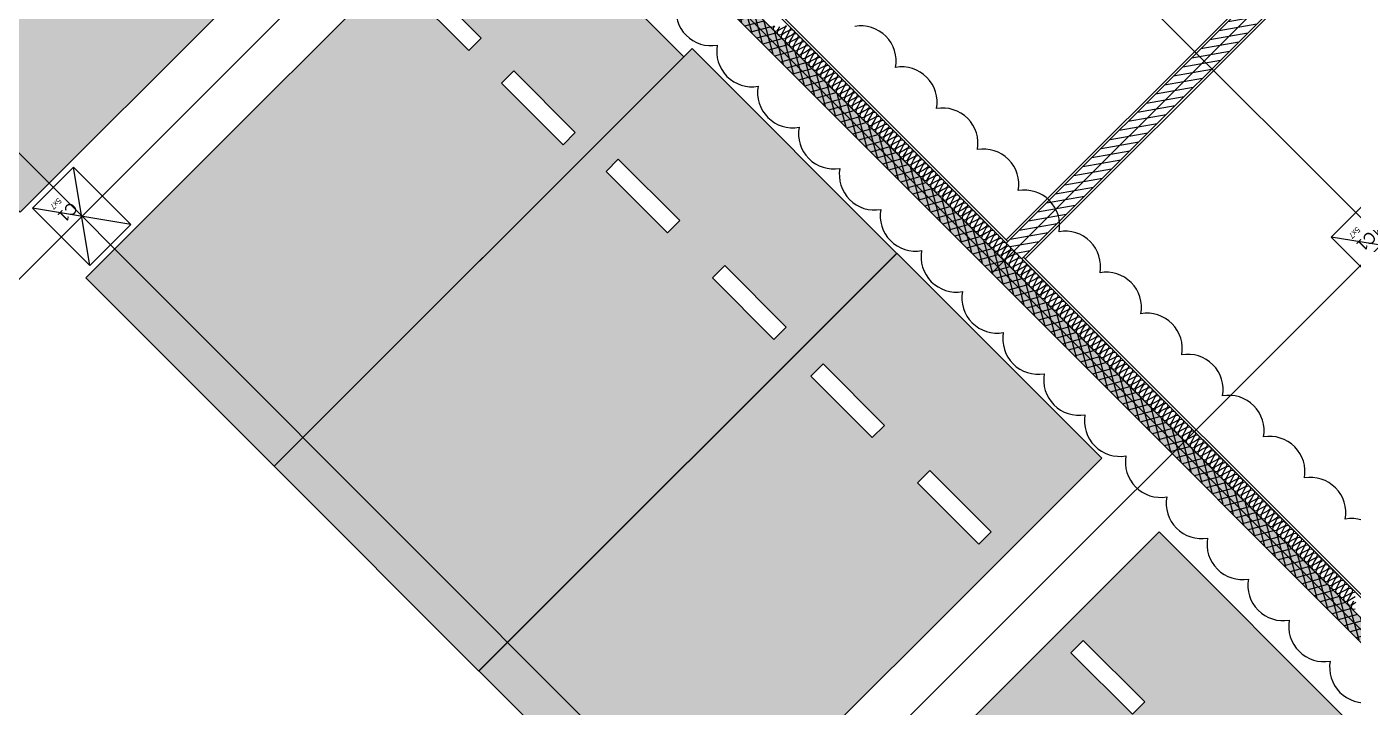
# Model space of a CAD drawing. Header units: millimetres. Extents: x -21000 to 567700, y 435000 to 850800.
# Drawn here: x 224094 to 235546, y 589429 to 595307 of the extents above; entities that cross this region are included whole.
import ezdxf
from ezdxf.xclip import XClip

# ---------------------------------------------------------------- set-up
doc = ezdxf.new("R2010")
doc.units = ezdxf.units.MM
doc.header["$LTSCALE"] = 700
doc.header["$XCLIPFRAME"] = 2
doc.linetypes.add('AB_Pbase$0$주차장기둥$0$CEN', pattern=[62, 60, -1, 0, -1])
doc.linetypes.add('HIDDEN', pattern=[9.525, 6.35, -3.175])
doc.layers.get('0').update_dxf_attribs({"color": 2})
doc.layers.get('Defpoints').update_dxf_attribs({"color": 171})
for name, color, linetype in [('AB_Pbase$0$AA-XXXX-CNTL', 1, 'Continuous'), ('AB_Pbase$0$ELE8', 8, 'Continuous'), ('AB_Pbase$0$FIN', 6, 'Continuous'), ('AB_Pbase$0$HAT-BR', 5, 'Continuous'), ('AB_Pbase$0$INS', 8, 'Continuous'), ('AB_Pbase$0$WAL', 3, 'Continuous'), ('AB_Pbase$0$경량벽체 세대창고 모듈', 4, 'HIDDEN'), ('AB_Pbase$0$주차-sol', 254, 'Continuous'), ('AB_Pbase$0$주차-일반', 9, 'Continuous'), ('AB_Pbase$0$주차-확장', 7, 'Continuous'), ('AB_Pbase$0$주차장기둥$0$CEN_P', 244, 'AB_Pbase$0$주차장기둥$0$CEN')]:
    doc.layers.add(name, color=color, linetype=linetype)
doc.layers.add('AB_Pbase$0$DEFPOINT', color=247, linetype='Continuous', plot=False)
doc.layers.add('AB_Pbase$0$주차장기둥$0$DEFPOINT', color=247, linetype='Continuous', plot=False)
doc.styles.add('AB_Pbase$0$주차장기둥$0$맑은 고딕', font='')
doc.styles.get('AB_Pbase$0$주차장기둥$0$맑은 고딕').set_extended_font_data('Dotum')

# ---------------------------------------------------------------- blocks, each defined once
blk = doc.blocks.new('AB_Pbase$0$주차장기둥$0$cen 2bl 지하')
at = {"layer": 'AB_Pbase$0$주차장기둥$0$CEN_P', "color": 54}
for p, q in [((-52438, 84705), (-73229, 12270)), ((-61204, 83524), (-81015, 14505)), ((-130483, 82129), (39239, 33413)), ((-132635, 74631), (37087, 25916))]:
    blk.add_line(p, q, dxfattribs=at)
blk = doc.blocks.new('AB_Pbase$0$주차장기둥$0$p기둥 5x7')
blk.add_lwpolyline([(-250, 350), (250, 350), (250, -350), (-250, -350)], close=True)
at = {"layer": 'AB_Pbase$0$주차장기둥$0$DEFPOINT'}
for p, q in [((250, 350), (-250, -350)), ((-250, 350), (250, -350))]:
    blk.add_line(p, q, dxfattribs=at)
at = {"layer": 'AB_Pbase$0$주차장기둥$0$DEFPOINT', "color": 6, "style": 'AB_Pbase$0$주차장기둥$0$맑은 고딕'}
for s, height, p in [('C1', 100, (-24, -160)), ('5x7', 50, (29, -259))]:
    blk.add_text(s, height=height, rotation=0, dxfattribs=at).set_placement(p)
blk = doc.blocks.new('AB_Pbase$0$주차장기둥')
for name, p, rotation in [('AB_Pbase$0$주차장기둥$0$cen 2bl 지하', (36992, -11667), 1.99999810188403), ('AB_Pbase$0$주차장기둥$0$p기둥 5x7', (-24197, 47815), 255.9848215677957), ('AB_Pbase$0$주차장기둥$0$p기둥 5x7', (-33933, 42257), 255.9848215677944)]:
    blk.add_blockref(name, p, dxfattribs=dict(rotation=rotation))
blk = doc.blocks.new('AB_Pbase$0$주차일반')
at = {"layer": 'AB_Pbase$0$주차-sol'}
h = blk.add_hatch(color=254, dxfattribs=at)
h.dxf.hatch_style = 1
h.paths.add_polyline_path([(0, 0), (-2300, 0), (-2300, -5000), (0, -5000)])
h.paths.add_polyline_path([(-200, -3725), (-200, -3875), (-950, -3875), (-950, -3725)], flags=16)
h.paths.add_polyline_path([(-1350, -3725), (-1350, -3875), (-2100, -3875), (-2100, -3725)], flags=16)
at = {"layer": 'AB_Pbase$0$주차-일반', "color": 6}
for points in [[(0, 0), (0, -5000), (-2300, -5000), (-2300, 0)], [(-1350, -3875), (-1350, -3725), (-2100, -3725), (-2100, -3875)], [(-950, -3875), (-950, -3725), (-200, -3725), (-200, -3875)]]:
    blk.add_lwpolyline(points, close=True, dxfattribs=at)
blk = doc.blocks.new('AB_Pbase$0$주차확장')
at = {"layer": 'AB_Pbase$0$주차-sol'}
h = blk.add_hatch(color=252, dxfattribs=at)
h.paths.add_polyline_path([(1525, -3825), (2275, -3825), (2275, -3975), (1525, -3975)], flags=16)
edge = h.paths.add_edge_path()
edge.add_line((0, -5100), (2500, -5100))
edge.add_line((2500, -5100), (2500, 0))
edge.add_line((2500, 0), (0, 0))
edge.add_line((0, 0), (0, -5100))
h.paths.add_polyline_path([(225, -3975), (225, -3825), (975, -3825), (975, -3975)])
at = {"layer": 'AB_Pbase$0$주차-확장'}
blk.add_lwpolyline([(0, 0), (0, -5100), (2500, -5100), (2500, 0)], close=True, dxfattribs=at)
at = {"layer": 'AB_Pbase$0$주차-확장', "ltscale": 600}
for points in [[(975, -3975), (975, -3825), (225, -3825), (225, -3975)], [(1525, -3975), (1525, -3825), (2275, -3825), (2275, -3975)]]:
    blk.add_lwpolyline(points, close=True, dxfattribs=at)
blk = doc.blocks.new('AB_Pbase$0$pppaaa_1_1')
at = {"layer": 'AB_Pbase$0$주차-일반', "xscale": -1, "rotation": 134.9848194166802}
for p in [(226231, 591512), (231958, 585783)]:
    blk.add_blockref('AB_Pbase$0$주차일반', p, dxfattribs=at)
at = {"layer": 'AB_Pbase$0$주차-확장', "xscale": -1, "rotation": 134.9848194166802}
for p in [(222273, 595473), (226231, 591512), (227999, 589744)]:
    blk.add_blockref('AB_Pbase$0$주차확장', p, dxfattribs=at)
blk = doc.blocks.new('AB_Pbase')
at = {"layer": 'AB_Pbase$0$ELE8'}
h = blk.add_hatch(dxfattribs=at)
h.set_pattern_fill('NET', color=256, scale=20, angle=15.182184)
h.paths.add_polyline_path([(242568, 621077), (244589, 619957), (244661, 620088), (242510, 621281), (235028, 607783), (226425, 599184), (258210, 567382), (260268, 566241), (260341, 566372), (258301, 567503), (226637, 599184), (235149, 607692)])
h.paths.add_polyline_path([(247382, 630071), (247513, 629998), (244996, 625457), (246273, 624749), (245111, 622652), (244979, 622725), (246069, 624691), (244792, 625398)])
h.paths.add_polyline_path([(247988, 631164), (247877, 630963), (248008, 630890), (248119, 631092)])
h.paths.add_polyline_path([(255793, 631520), (255866, 631651), (250046, 634877), (248483, 632056), (248614, 631984), (250105, 634673)])
at = {"layer": 'AB_Pbase$0$HAT-BR'}
h = blk.add_hatch(dxfattribs=at)
h.set_pattern_fill('ANSI31', color=256, scale=20, angle=145)
h.paths.add_polyline_path([(235929, 604528), (236064, 604662), (238153, 602572), (240064, 606018), (240230, 605926), (238281, 602410), (237010, 601140), (237827, 600323), (237693, 600189), (236742, 601140), (238029, 602427)])
h.paths.add_polyline_path([(238633, 599517), (232550, 593438), (232684, 593303), (238767, 599383)])
h.paths.add_polyline_path([(239573, 598576), (244422, 593724), (238340, 587645), (238205, 587779), (244154, 593724), (239439, 598442)])
h.paths.add_polyline_path([(253366, 576147), (254891, 574621), (254757, 574487), (253232, 576012)], flags=17)
h.paths.add_polyline_path([(246954, 581883), (245526, 580455), (245391, 580590), (246820, 582018)])
h.paths.add_polyline_path([(247174, 582371), (252408, 587602), (252542, 587468), (247308, 582237)])
h.paths.add_polyline_path([(260580, 582121), (261142, 583135), (260976, 583227), (260414, 582213)], flags=17)
h.paths.add_polyline_path([(263887, 576046), (264234, 575698), (264194, 575658), (265114, 575148), (265207, 575315)])
edge = h.paths.add_edge_path()
edge.add_line((263639, 581843), (261304, 583137))
edge.add_line((261304, 583137), (261396, 583303))
edge.add_line((261396, 583303), (265931, 580790))
edge.add_line((265931, 580790), (269809, 587787))
edge.add_line((269809, 587787), (269975, 587694))
edge.add_line((269975, 587694), (266097, 580697))
edge.add_line((266097, 580697), (266534, 580455))
edge.add_line((266534, 580455), (266442, 580289))
edge.add_line((266442, 580289), (263805, 581751))
edge.add_line((263639, 581843), (262485, 579761))
edge.add_line((263805, 581751), (261405, 577422))
edge.add_line((262393, 579595), (259935, 580957))
edge.add_line((262485, 579761), (259861, 581216))
edge.add_line((262393, 579595), (261239, 577514))
edge.add_line((259861, 581216), (259168, 579965))
edge.add_line((259334, 579873), (259168, 579965))
edge.add_line((259935, 580957), (259334, 579873))
edge.add_line((261239, 577514), (258615, 578968))
edge.add_line((258615, 578968), (258523, 578802))
edge.add_line((258523, 578802), (263739, 575911))
edge.add_line((263739, 575911), (263879, 576050))
edge.add_line((263879, 576050), (261405, 577422))
edge = h.paths.add_edge_path()
edge.add_line((273762, 610263), (273412, 610457))
edge.add_line((273412, 610457), (273281, 610221))
edge.add_line((273281, 610221), (271838, 611021))
edge.add_line((271838, 611021), (270580, 608752))
edge.add_line((270580, 608752), (267899, 610237))
edge.add_line((267899, 610237), (268345, 611042))
edge.add_line((268345, 611042), (267908, 611285))
edge.add_line((267908, 611285), (267462, 610480))
edge.add_line((267462, 610480), (264676, 612024))
edge.add_line((264676, 612024), (266867, 615977))
edge.add_line((266867, 615977), (266701, 616069))
edge.add_line((266701, 616069), (265295, 613533))
edge.add_line((265295, 613533), (264945, 613727))
edge.add_line((264945, 613727), (264853, 613561))
edge.add_line((264853, 613561), (265203, 613367))
edge.add_line((265203, 613367), (264418, 611950))
edge.add_line((264418, 611950), (276230, 605403))
edge.add_line((276230, 605403), (278089, 608757))
edge.add_line((278089, 608757), (278565, 608493))
edge.add_line((278565, 608493), (278798, 608912))
edge.add_line((278798, 608912), (278719, 608956))
edge.add_line((278719, 608956), (278579, 608702))
edge.add_line((278579, 608702), (278093, 608971))
edge.add_line((278093, 608971), (278826, 610292))
edge.add_line((278826, 610292), (278747, 610336))
edge.add_line((278747, 610336), (278092, 609155))
edge.add_line((278092, 609155), (277414, 609531))
edge.add_line((277414, 609531), (277371, 609452))
edge.add_line((277371, 609452), (278049, 609076))
edge.add_line((278049, 609076), (276155, 605661))
edge.add_line((276155, 605661), (275027, 606286))
edge.add_line((275027, 606286), (275473, 607091))
edge.add_line((275473, 607091), (275395, 607135))
edge.add_line((275395, 607135), (274949, 606330))
edge.add_line((274949, 606330), (274669, 606485))
edge.add_line((274669, 606485), (275115, 607290))
edge.add_line((275115, 607290), (275036, 607333))
edge.add_line((275036, 607333), (274590, 606529))
edge.add_line((274590, 606529), (270746, 608659))
edge.add_line((270746, 608659), (271912, 610763))
edge.add_line((271912, 610763), (273539, 609861))
edge.add_line((273539, 609861), (273767, 610272))
h.paths.add_polyline_path([(249824, 630124), (248215, 631016), (248122, 630850), (249732, 629958)])
h.paths.add_polyline_path([(264449, 621463), (264707, 621320), (264799, 621486), (263959, 621951), (263867, 621785), (264282, 621555), (263272, 619731), (263438, 619639)])
h.paths.add_polyline_path([(269500, 619034), (268660, 619500), (268568, 619334), (269049, 619067), (267973, 617125), (268139, 617033), (269215, 618975), (269408, 618868)])
h.paths.add_polyline_path([(278951, 618872), (277573, 619636), (275440, 615787), (272265, 617547), (272173, 617381), (274500, 616091), (273528, 614338), (273694, 614246), (274666, 615999), (276004, 615258), (276166, 615551), (275677, 615822), (277647, 619377), (278859, 618706)])
h.paths.add_polyline_path([(271684, 616498), (271517, 616590), (270492, 614740), (270658, 614648)])
h.paths.add_polyline_path([(266121, 619581), (265096, 617731), (264929, 617823), (265955, 619673)])
h.paths.add_polyline_path([(264405, 617125), (264497, 617291), (264296, 617403), (264204, 617236)])
edge = h.paths.add_edge_path()
edge.add_line((261140, 623342), (261232, 623509))
edge.add_line((261232, 623509), (257484, 625586))
edge.add_line((257484, 625586), (257392, 625420))
edge.add_line((257392, 625420), (258757, 624664))
edge.add_line((258757, 624664), (257031, 621550))
edge.add_line((257031, 621550), (255666, 622306))
edge.add_line((255666, 622306), (255623, 622227))
edge.add_line((255623, 622227), (256987, 621471))
edge.add_line((256987, 621471), (256735, 621016))
edge.add_line((256735, 621016), (256814, 620973))
edge.add_line((256814, 620973), (258835, 624620))
edge.add_line((258835, 624620), (261140, 623342))
h.paths.add_polyline_path([(252295, 623557), (252252, 623479), (252800, 623174), (252844, 623253)], flags=17)
h.paths.add_polyline_path([(278024, 614023), (278742, 615318), (277799, 613617), (277877, 613573), (278120, 614010), (279335, 613337), (279379, 613415), (278163, 614089), (278820, 615274), (278742, 615318)])
h.paths.add_polyline_path([(277000, 611990), (277048, 611963), (276927, 611745), (276800, 611815), (277163, 612471), (277242, 612427)], flags=17)
h.paths.add_polyline_path([(275349, 612653), (275456, 612846), (275766, 612674), (275660, 612481)], flags=17)
h.paths.add_polyline_path([(274915, 612860), (274749, 612952), (274507, 612515), (274673, 612423)], flags=17)
h.paths.add_polyline_path([(279025, 610868), (280144, 612888), (280223, 612845), (279103, 610824)])
h.paths.add_polyline_path([(279602, 610548), (280722, 612568), (280800, 612525), (279681, 610504)])
edge = h.paths.add_edge_path()
edge.add_line((268116, 579441), (268711, 579111))
edge.add_line((268711, 579111), (268677, 579050))
edge.add_line((268677, 579050), (271436, 577521))
edge.add_line((271436, 577521), (271470, 577582))
edge.add_line((271470, 577582), (271528, 577687))
edge.add_line((271528, 577687), (268174, 579546))
edge.add_line((268174, 579546), (268116, 579441))
h.paths.add_polyline_path([(252546, 576288), (251117, 574860), (254616, 571360), (257807, 577118), (257641, 577210), (255737, 573775), (255683, 573829), (255548, 573695), (255641, 573602), (254521, 571582), (251315, 574790), (252680, 576154)])
h.paths.add_polyline_path([(254749, 622095), (254458, 621570), (254624, 621478), (254915, 622002)], flags=17)
h.paths.add_polyline_path([(260390, 620339), (260224, 620432), (261378, 622513), (261544, 622421)])
h.paths.add_polyline_path([(246694, 601788), (244263, 603136), (244355, 603302), (246786, 601955)])
h.paths.add_polyline_path([(264514, 616682), (263362, 614604), (263948, 614280), (263856, 614113), (262501, 614865), (262593, 615031), (263196, 614697), (264348, 616774)])
h.paths.add_polyline_path([(251506, 616203), (251414, 616037), (267384, 607184), (267476, 607350)])
h.paths.add_polyline_path([(271058, 605148), (274189, 603412), (272429, 600238), (270190, 601479), (270098, 601312), (274624, 598804), (274716, 598970), (272595, 600145), (274355, 603320), (277464, 601597), (270405, 588862), (265871, 591376), (265778, 591210), (270480, 588604), (277723, 601671), (271150, 605314)])
h.paths.add_polyline_path([(255482, 630441), (255390, 630274), (255792, 630051), (254296, 627353), (254375, 627310), (255871, 630008), (258726, 628425), (257231, 625727), (257397, 625635), (258985, 628499)])
h.paths.add_polyline_path([(252755, 624572), (253715, 626304), (253793, 626260), (252833, 624528)])
h.paths.add_polyline_path([(271454, 617734), (271546, 617900), (271144, 618123), (271052, 617957)])
h.paths.add_polyline_path([(274130, 612598), (274173, 612677), (272975, 613341), (272679, 612807), (272845, 612715), (273098, 613170)], flags=17)
h.paths.add_polyline_path([(261119, 615848), (261285, 615756), (262691, 618292), (262525, 618384)])
h.paths.add_polyline_path([(261303, 615746), (261211, 615580), (261504, 615418), (261596, 615584)], flags=17)
h.paths.add_polyline_path([(260780, 615236), (260946, 615144), (260408, 614173), (247560, 621295), (247428, 621367), (245111, 622652), (245203, 622818), (246042, 622353), (246488, 623158), (246655, 623065), (246209, 622261), (248063, 621233), (249401, 623647), (248953, 623895), (248996, 623974), (249984, 623426), (249941, 623348), (249479, 623603), (248141, 621189), (250017, 620149), (251360, 622571), (250949, 622799), (250988, 622870), (251939, 622343), (251896, 622264), (251434, 622520), (250096, 620106), (252812, 618600), (253258, 619405), (253337, 619361), (252891, 618557), (253258, 618353), (254160, 619980), (253792, 620184), (253676, 619974), (253597, 620017), (253905, 620573), (254071, 620481), (253972, 620301), (254628, 619938), (254536, 619772), (254238, 619936), (253337, 618310), (254614, 617602), (255607, 619395), (255774, 619303), (254780, 617510), (260334, 614431)])
h.paths.add_polyline_path([(251257, 624727), (251091, 624819), (250888, 624452), (248071, 626013), (247979, 625847), (247979, 625847), (246828, 623770), (246994, 623678), (248145, 625755), (251552, 623867), (251644, 624033), (251054, 624360)])
h.paths.add_polyline_path([(239279, 608614), (239445, 608522), (239503, 608627), (240058, 608319), (240151, 608486), (239595, 608793), (239937, 609410), (239417, 609698), (239373, 609620), (239727, 609423)], flags=17)
h.paths.add_polyline_path([(249096, 617322), (249188, 617488), (246328, 619073), (246197, 619146), (244728, 619960), (244635, 619794)])
h.paths.add_polyline_path([(244912, 609774), (245004, 609940), (238523, 613532), (235245, 607619), (234042, 606416), (235435, 605023), (235569, 605157), (234240, 606487), (235318, 607564), (236122, 609015), (238707, 607582), (238270, 606795), (238992, 606395), (239084, 606561), (238529, 606869), (239047, 607805), (238881, 607897), (238799, 607749), (238357, 607993), (239087, 609310), (239008, 609353), (238278, 608037), (236214, 609181), (238510, 613322), (242796, 610947), (241038, 607776), (241204, 607684), (242962, 610855)])
h.paths.add_polyline_path([(254771, 631458), (254937, 631366), (255146, 631742), (254980, 631834)])
h.paths.add_polyline_path([(254540, 630648), (254373, 630741), (254143, 630325), (253548, 630655), (253505, 630576), (254099, 630246), (253043, 628340), (251766, 629048), (252822, 630954), (252849, 630940), (252892, 631018), (252787, 631077), (251687, 629091), (250436, 629784), (250344, 629618), (251595, 628925), (250494, 626940), (250599, 626881), (250643, 626960), (250617, 626975), (251673, 628881), (252950, 628174), (251894, 626267), (251299, 626597), (251255, 626518), (251850, 626188), (251489, 625537), (251655, 625444)])
at = {"layer": 'AB_Pbase$0$경량벽체 세대창고 모듈'}
h = blk.add_hatch(dxfattribs=at)
h.set_pattern_fill('격자1', color=256)
h.set_pattern_definition([(360, (0, 0), (0, 1), []), (90, (0, 0), (-1, -1e-16), [])])
h.paths.add_polyline_path([(242568, 621077), (242641, 621208), (242510, 621281), (235028, 607783), (226425, 599184), (258210, 567382), (260268, 566241), (260341, 566372), (258301, 567503), (226637, 599184), (235149, 607692)])
h.paths.add_polyline_path([(247382, 630071), (247513, 629998), (244996, 625457), (246273, 624749), (245111, 622652), (244979, 622725), (246069, 624691), (244792, 625398)])
h.paths.add_polyline_path([(247988, 631164), (247877, 630963), (248008, 630890), (248119, 631092)])
h.paths.add_polyline_path([(255793, 631520), (255866, 631651), (250046, 634877), (248483, 632056), (248614, 631984), (250105, 634673)])
at = {"layer": 'AB_Pbase$0$AA-XXXX-CNTL'}
blk.add_line((263204, 562491), (221582, 604135), dxfattribs=at)
at = {"layer": 'AB_Pbase$0$DEFPOINT', "color": 22}
blk.add_line((240390, 601139), (232426, 593179), dxfattribs=at)
at = {"layer": 'AB_Pbase$0$FIN'}
for p, q in [((238633, 599545), (232550, 593466)), ((238795, 599383), (232713, 593303)), ((232550, 593438), (226806, 599184)), ((232564, 593452), (226835, 599184)), ((238205, 587779), (232684, 593303)), ((238220, 587793), (232699, 593317))]:
    blk.add_line(p, q, dxfattribs=at)
at = {"layer": 'AB_Pbase$0$INS'}
for points in [[(230511, 595308), (230524, 595302), (230538, 595305), (230547, 595314)], [(230552, 595310), (230542, 595300), (230539, 595287), (230545, 595274), (230558, 595268), (230572, 595271), (230581, 595280), (230596, 595308)], [(230650, 595315), (230641, 595305), (230613, 595291), (230586, 595276), (230576, 595266), (230573, 595253), (230579, 595240), (230592, 595234), (230606, 595237), (230615, 595246), (230630, 595274), (230645, 595301), (230654, 595311)], [(230681, 595308), (230687, 595295), (230684, 595281), (230675, 595272), (230647, 595257), (230620, 595242), (230610, 595232), (230607, 595219), (230613, 595206), (230625, 595200), (230640, 595203), (230649, 595212), (230664, 595240), (230679, 595267), (230688, 595277), (230702, 595280), (230715, 595274), (230720, 595261), (230718, 595247), (230709, 595238), (230681, 595223), (230653, 595208), (230644, 595199), (230641, 595185), (230647, 595172), (230659, 595166), (230674, 595169), (230683, 595178), (230698, 595206), (230713, 595233), (230722, 595243), (230736, 595246), (230748, 595240), (230754, 595227), (230752, 595213), (230743, 595204), (230715, 595189), (230687, 595174), (230678, 595165), (230675, 595151), (230681, 595138), (230693, 595132), (230708, 595135), (230717, 595144), (230732, 595172), (230747, 595199), (230756, 595209), (230770, 595212), (230782, 595206), (230788, 595193), (230786, 595179), (230776, 595170), (230749, 595155), (230721, 595140), (230712, 595131), (230709, 595117), (230715, 595104), (230727, 595098), (230742, 595101), (230751, 595110), (230766, 595138), (230781, 595165), (230790, 595175), (230804, 595178), (230816, 595172), (230822, 595159), (230820, 595145), (230810, 595136), (230783, 595121), (230755, 595106), (230746, 595097), (230743, 595083), (230748, 595070), (230761, 595064), (230776, 595067), (230785, 595076), (230800, 595104), (230815, 595131), (230824, 595141), (230838, 595144), (230850, 595138), (230856, 595126), (230854, 595111), (230844, 595102), (230817, 595087), (230789, 595072), (230780, 595063), (230776, 595049), (230782, 595036), (230795, 595030), (230810, 595033), (230819, 595042), (230834, 595070), (230849, 595098), (230858, 595107), (230871, 595110), (230884, 595104), (230890, 595092), (230888, 595077), (230878, 595068), (230851, 595053), (230823, 595038), (230814, 595029), (230810, 595015), (230816, 595002), (230829, 594997), (230843, 594999), (230853, 595008), (230868, 595036), (230883, 595064), (230892, 595073), (230905, 595076), (230918, 595070), (230924, 595058), (230922, 595043), (230912, 595034), (230885, 595019), (230857, 595004), (230848, 594995), (230844, 594981), (230850, 594969), (230863, 594963), (230877, 594965), (230887, 594974), (230902, 595002), (230916, 595030), (230926, 595039), (230939, 595042), (230952, 595036), (230958, 595024), (230955, 595009), (230946, 595000), (230919, 594985), (230891, 594970), (230882, 594961), (230878, 594947), (230884, 594935), (230897, 594929), (230911, 594931), (230921, 594941), (230936, 594968), (230950, 594996), (230960, 595005), (230973, 595008), (230986, 595002), (230992, 594990), (230989, 594975), (230980, 594966), (230952, 594951), (230925, 594936), (230916, 594927), (230912, 594913), (230918, 594901), (230931, 594895), (230945, 594897), (230955, 594907), (230969, 594934), (230984, 594962), (230994, 594971), (231007, 594974), (231020, 594968), (231026, 594956), (231023, 594941), (231014, 594932), (230986, 594917), (230959, 594902), (230949, 594893), (230946, 594879), (230952, 594867), (230965, 594861), (230979, 594863), (230989, 594873), (231003, 594900), (231018, 594928), (231028, 594937), (231041, 594940), (231054, 594935), (231060, 594922), (231057, 594907), (231048, 594898), (231020, 594883), (230993, 594868), (230983, 594859), (230980, 594845), (230986, 594833), (230999, 594827), (231013, 594829), (231022, 594839), (231037, 594866), (231052, 594894), (231062, 594903), (231075, 594907), (231088, 594901), (231094, 594888), (231091, 594873), (231082, 594864), (231054, 594849), (231027, 594834), (231017, 594825), (231014, 594812), (231020, 594799), (231033, 594793), (231047, 594795), (231056, 594805), (231071, 594832), (231086, 594860), (231095, 594869), (231109, 594873), (231122, 594867), (231128, 594854), (231125, 594839), (231116, 594830), (231088, 594815), (231061, 594800), (231051, 594791), (231048, 594778), (231054, 594765), (231067, 594759), (231081, 594761), (231090, 594771), (231105, 594798), (231120, 594826), (231129, 594835), (231143, 594839), (231156, 594833), (231162, 594820), (231159, 594806), (231150, 594796), (231122, 594781), (231095, 594767), (231085, 594757), (231082, 594744), (231088, 594731), (231100, 594725), (231115, 594727), (231124, 594737), (231139, 594764), (231154, 594792), (231163, 594801), (231177, 594805), (231190, 594799), (231196, 594786), (231193, 594772), (231184, 594762), (231156, 594747), (231128, 594733), (231119, 594723), (231116, 594710), (231122, 594697), (231134, 594691), (231149, 594694), (231158, 594703), (231173, 594730), (231188, 594758), (231197, 594767), (231211, 594771), (231224, 594765), (231229, 594752), (231227, 594738), (231218, 594728), (231190, 594713), (231162, 594699), (231153, 594689), (231150, 594676), (231156, 594663), (231168, 594657), (231183, 594660), (231192, 594669), (231207, 594696), (231222, 594724), (231231, 594733), (231245, 594737), (231257, 594731), (231263, 594718), (231261, 594704), (231252, 594694), (231224, 594680), (231196, 594665), (231187, 594655), (231184, 594642), (231190, 594629), (231202, 594623), (231217, 594626), (231226, 594635), (231241, 594663), (231256, 594690), (231265, 594699), (231279, 594703), (231291, 594697), (231297, 594684), (231295, 594670), (231285, 594660), (231258, 594646), (231230, 594631), (231221, 594621), (231218, 594608), (231223, 594595), (231236, 594589), (231251, 594592), (231260, 594601), (231275, 594629), (231290, 594656), (231299, 594665), (231313, 594669), (231325, 594663), (231331, 594650), (231329, 594636), (231319, 594626), (231292, 594612), (231264, 594597), (231255, 594587), (231251, 594574), (231257, 594561), (231270, 594555), (231285, 594558), (231294, 594567), (231309, 594595), (231324, 594622), (231333, 594632), (231347, 594635), (231359, 594629), (231365, 594616), (231363, 594602), (231353, 594593), (231326, 594578), (231298, 594563), (231289, 594553), (231285, 594540), (231291, 594527), (231304, 594521), (231319, 594524), (231328, 594533), (231343, 594561), (231358, 594588), (231367, 594598), (231380, 594601), (231393, 594595), (231399, 594582), (231397, 594568), (231387, 594559), (231360, 594544), (231332, 594529), (231323, 594520), (231319, 594506), (231325, 594493), (231338, 594487), (231352, 594490), (231362, 594499), (231377, 594527), (231391, 594554), (231401, 594564), (231414, 594567), (231427, 594561), (231433, 594548), (231431, 594534), (231421, 594525), (231394, 594510), (231366, 594495), (231357, 594486), (231353, 594472), (231359, 594459), (231372, 594453), (231386, 594456), (231396, 594465), (231411, 594493), (231425, 594520), (231435, 594530), (231448, 594533), (231461, 594527), (231467, 594514), (231464, 594500), (231455, 594491), (231428, 594476), (231400, 594461), (231391, 594452), (231387, 594438), (231393, 594425), (231406, 594419), (231420, 594422), (231430, 594431), (231444, 594459), (231459, 594486), (231469, 594496), (231482, 594499), (231495, 594493), (231501, 594480), (231498, 594466), (231489, 594457), (231461, 594442), (231434, 594427), (231425, 594418), (231421, 594404), (231427, 594391), (231440, 594385), (231454, 594388), (231464, 594397), (231478, 594425), (231493, 594452), (231503, 594462), (231516, 594465), (231529, 594459), (231535, 594447), (231532, 594432), (231523, 594423), (231495, 594408), (231468, 594393), (231458, 594384), (231455, 594370), (231461, 594357), (231474, 594351), (231488, 594354), (231498, 594363), (231512, 594391), (231527, 594419), (231537, 594428), (231550, 594431), (231563, 594425), (231569, 594413), (231566, 594398), (231557, 594389), (231529, 594374), (231502, 594359), (231492, 594350), (231489, 594336), (231495, 594323), (231508, 594318), (231522, 594320), (231531, 594329), (231546, 594357), (231561, 594385), (231570, 594394), (231584, 594397), (231597, 594391), (231603, 594379), (231600, 594364), (231591, 594355), (231563, 594340), (231536, 594325), (231526, 594316), (231523, 594302), (231529, 594290), (231542, 594284), (231556, 594286), (231565, 594295), (231580, 594323), (231595, 594351), (231604, 594360), (231618, 594363), (231631, 594357), (231637, 594345), (231634, 594330), (231625, 594321), (231597, 594306), (231570, 594291), (231560, 594282), (231557, 594268), (231563, 594256), (231576, 594250), (231590, 594252), (231599, 594262), (231614, 594289), (231629, 594317), (231638, 594326), (231652, 594329), (231665, 594323), (231671, 594311), (231668, 594296), (231659, 594287), (231631, 594272), (231604, 594257), (231594, 594248), (231591, 594234), (231597, 594222), (231609, 594216), (231624, 594218), (231633, 594228), (231648, 594255), (231663, 594283), (231672, 594292), (231686, 594295), (231699, 594289), (231705, 594277), (231702, 594262), (231693, 594253), (231665, 594238), (231637, 594223), (231628, 594214), (231625, 594200), (231631, 594188), (231643, 594182), (231658, 594184), (231667, 594194), (231682, 594221), (231697, 594249), (231706, 594258), (231720, 594261), (231733, 594256), (231738, 594243), (231736, 594228), (231727, 594219), (231699, 594204), (231671, 594189), (231662, 594180), (231659, 594166), (231665, 594154), (231677, 594148), (231692, 594150), (231701, 594160), (231716, 594187), (231731, 594215), (231740, 594224), (231754, 594228), (231766, 594222), (231772, 594209), (231770, 594194), (231760, 594185), (231733, 594170), (231705, 594155), (231696, 594146), (231693, 594133), (231699, 594120), (231711, 594114), (231726, 594116), (231735, 594126), (231750, 594153), (231765, 594181), (231774, 594190), (231788, 594194), (231800, 594188), (231806, 594175), (231804, 594160), (231794, 594151), (231767, 594136), (231739, 594121), (231730, 594112), (231727, 594099), (231732, 594086), (231745, 594080), (231760, 594082), (231769, 594092), (231784, 594119), (231799, 594147), (231808, 594156), (231822, 594160), (231834, 594154), (231840, 594141), (231838, 594127), (231828, 594117), (231801, 594102), (231773, 594088), (231764, 594078), (231760, 594065), (231766, 594052), (231779, 594046), (231794, 594048), (231803, 594058), (231818, 594085), (231833, 594113), (231842, 594122), (231856, 594126), (231868, 594120), (231874, 594107), (231872, 594093), (231862, 594083), (231835, 594068), (231807, 594054), (231798, 594044), (231794, 594031), (231800, 594018), (231813, 594012), (231827, 594015), (231837, 594024), (231852, 594051), (231867, 594079), (231876, 594088), (231889, 594092), (231902, 594086), (231908, 594073), (231906, 594059), (231896, 594049), (231869, 594034), (231841, 594020), (231832, 594010), (231828, 593997), (231834, 593984), (231847, 593978), (231861, 593981), (231871, 593990), (231886, 594017), (231900, 594045), (231910, 594054), (231923, 594058), (231936, 594052), (231942, 594039), (231939, 594025), (231930, 594015), (231903, 594001), (231875, 593986), (231866, 593976), (231862, 593963), (231868, 593950), (231881, 593944), (231895, 593947), (231905, 593956), (231920, 593984), (231934, 594011), (231944, 594020), (231957, 594024), (231970, 594018), (231976, 594005), (231973, 593991), (231964, 593981), (231937, 593967), (231909, 593952), (231900, 593942), (231896, 593929), (231902, 593916), (231915, 593910), (231929, 593913), (231939, 593922), (231953, 593950), (231968, 593977), (231978, 593986), (231991, 593990), (232004, 593984), (232010, 593971), (232007, 593957), (231998, 593947), (231970, 593933), (231943, 593918), (231934, 593908), (231930, 593895), (231936, 593882), (231949, 593876), (231963, 593879), (231973, 593888), (231987, 593916), (232002, 593943), (232012, 593953), (232025, 593956), (232038, 593950), (232044, 593937), (232041, 593923), (232032, 593914), (232004, 593899), (231977, 593884), (231967, 593874), (231964, 593861), (231970, 593848), (231983, 593842), (231997, 593845), (232006, 593854), (232021, 593882), (232036, 593909), (232046, 593919), (232059, 593922), (232072, 593916), (232078, 593903), (232075, 593889), (232066, 593880), (232038, 593865), (232011, 593850), (232001, 593841), (231998, 593827), (232004, 593814), (232017, 593808), (232031, 593811), (232040, 593820), (232055, 593848), (232070, 593875), (232079, 593885), (232093, 593888), (232106, 593882), (232112, 593869), (232109, 593855), (232100, 593846), (232072, 593831), (232045, 593816), (232035, 593807), (232032, 593793), (232038, 593780), (232051, 593774), (232065, 593777), (232074, 593786), (232089, 593814), (232104, 593841), (232113, 593851), (232127, 593854), (232140, 593848), (232146, 593835), (232143, 593821), (232134, 593812), (232106, 593797), (232079, 593782), (232069, 593773), (232066, 593759), (232072, 593746), (232085, 593740), (232099, 593743), (232108, 593752), (232123, 593780), (232138, 593807), (232147, 593817), (232161, 593820), (232174, 593814), (232180, 593801), (232177, 593787), (232168, 593778), (232140, 593763), (232113, 593748), (232103, 593739), (232100, 593725), (232106, 593712), (232118, 593706), (232133, 593709), (232142, 593718), (232157, 593746), (232172, 593773), (232181, 593783), (232195, 593786), (232208, 593780), (232214, 593768), (232211, 593753), (232202, 593744), (232174, 593729), (232146, 593714), (232137, 593705), (232134, 593691), (232140, 593678), (232152, 593672), (232167, 593675), (232176, 593684), (232191, 593712), (232206, 593740), (232215, 593749), (232229, 593752), (232241, 593746), (232247, 593734), (232245, 593719), (232236, 593710), (232208, 593695), (232180, 593680), (232171, 593671), (232168, 593657), (232174, 593644), (232186, 593639), (232201, 593641), (232210, 593650), (232225, 593678), (232240, 593706), (232249, 593715), (232263, 593718), (232275, 593712), (232281, 593700), (232279, 593685), (232269, 593676), (232242, 593661), (232214, 593646), (232205, 593637), (232202, 593623), (232208, 593611), (232220, 593605), (232235, 593607), (232244, 593616), (232259, 593644), (232274, 593672), (232283, 593681), (232297, 593684), (232309, 593678), (232315, 593666), (232313, 593651), (232303, 593642), (232276, 593627), (232248, 593612), (232239, 593603), (232236, 593589), (232241, 593577), (232254, 593571), (232269, 593573), (232278, 593583), (232293, 593610), (232308, 593638), (232317, 593647), (232331, 593650), (232343, 593644), (232349, 593632), (232347, 593617), (232337, 593608), (232310, 593593), (232282, 593578), (232273, 593569), (232269, 593555), (232275, 593543), (232288, 593537), (232303, 593539), (232312, 593549), (232327, 593576), (232342, 593604), (232351, 593613), (232364, 593616), (232377, 593610), (232383, 593598), (232381, 593583), (232371, 593574), (232344, 593559), (232316, 593544), (232307, 593535), (232303, 593521), (232309, 593509), (232322, 593503), (232336, 593505), (232346, 593515), (232361, 593542), (232376, 593570), (232385, 593579), (232398, 593582), (232411, 593577), (232417, 593564), (232415, 593549), (232405, 593540), (232378, 593525), (232350, 593510), (232341, 593501), (232337, 593487), (232343, 593475), (232356, 593469), (232370, 593471), (232380, 593481), (232395, 593508), (232409, 593536), (232419, 593545), (232432, 593549), (232445, 593543), (232451, 593530), (232448, 593515), (232439, 593506), (232412, 593491), (232384, 593476), (232375, 593467), (232371, 593454), (232377, 593441), (232390, 593435), (232404, 593437), (232414, 593447), (232429, 593474), (232443, 593502), (232453, 593511), (232466, 593515), (232479, 593509), (232485, 593496), (232482, 593481), (232473, 593472), (232445, 593457), (232418, 593442), (232409, 593433), (232405, 593420), (232411, 593407), (232424, 593401), (232438, 593403), (232448, 593413), (232462, 593440), (232477, 593468), (232487, 593477), (232500, 593481), (232513, 593475), (232519, 593462), (232516, 593448), (232507, 593438), (232479, 593423), (232452, 593409), (232443, 593399), (232439, 593386), (232445, 593373), (232458, 593367), (232472, 593369), (232482, 593379), (232496, 593406), (232511, 593434), (232521, 593443), (232534, 593447), (232547, 593441), (232553, 593428), (232550, 593414), (232541, 593404), (232513, 593389), (232486, 593375), (232476, 593365), (232473, 593352), (232479, 593339), (232492, 593333), (232506, 593336), (232515, 593345), (232530, 593372), (232545, 593400), (232555, 593409), (232568, 593413), (232581, 593407), (232587, 593394), (232584, 593380), (232575, 593370), (232547, 593355), (232520, 593341), (232510, 593331), (232507, 593318), (232513, 593305), (232526, 593299), (232540, 593302), (232549, 593311), (232564, 593338), (232579, 593366), (232588, 593375), (232602, 593379), (232615, 593373), (232621, 593360), (232618, 593346), (232609, 593336), (232581, 593322), (232554, 593307), (232544, 593297), (232541, 593284), (232547, 593271), (232560, 593265), (232574, 593268), (232583, 593277), (232598, 593305), (232613, 593332), (232622, 593341), (232636, 593345), (232649, 593339), (232655, 593326), (232652, 593312), (232643, 593302), (232615, 593288), (232588, 593273), (232578, 593263), (232575, 593250), (232581, 593237), (232593, 593231), (232608, 593234), (232617, 593243), (232632, 593271), (232647, 593298), (232656, 593307), (232670, 593311), (232683, 593305), (232689, 593292), (232686, 593278), (232677, 593268), (232649, 593254), (232622, 593239), (232612, 593229), (232609, 593216), (232615, 593203), (232627, 593197), (232642, 593200), (232651, 593209), (232666, 593237), (232681, 593264), (232690, 593274), (232704, 593277), (232717, 593271), (232722, 593258), (232720, 593244), (232711, 593235), (232683, 593220), (232655, 593205), (232646, 593195), (232643, 593182), (232649, 593169), (232661, 593163), (232676, 593166), (232685, 593175), (232700, 593203), (232715, 593230), (232724, 593240), (232738, 593243), (232750, 593237), (232756, 593224), (232754, 593210), (232745, 593201), (232717, 593186), (232689, 593171), (232680, 593162), (232677, 593148), (232683, 593135), (232695, 593129), (232710, 593132), (232719, 593141), (232734, 593169), (232749, 593196), (232758, 593206), (232772, 593209), (232784, 593203), (232790, 593190), (232788, 593176), (232778, 593167), (232751, 593152), (232723, 593137), (232714, 593128), (232711, 593114), (232717, 593101), (232729, 593095), (232744, 593098), (232753, 593107), (232768, 593135), (232783, 593162), (232792, 593172), (232806, 593175), (232818, 593169), (232824, 593156), (232822, 593142), (232812, 593133), (232785, 593118), (232757, 593103), (232748, 593094), (232744, 593080), (232750, 593067), (232763, 593061), (232778, 593064), (232787, 593073), (232802, 593101), (232817, 593128), (232826, 593138), (232840, 593141), (232852, 593135), (232858, 593122), (232856, 593108), (232846, 593099), (232819, 593084), (232791, 593069), (232782, 593060), (232778, 593046), (232784, 593033), (232797, 593027), (232812, 593030), (232821, 593039), (232836, 593067), (232851, 593094), (232860, 593104), (232873, 593107), (232886, 593101), (232892, 593089), (232890, 593074), (232880, 593065), (232853, 593050), (232825, 593035), (232816, 593026), (232812, 593012), (232818, 592999), (232831, 592993), (232845, 592996), (232855, 593005), (232870, 593033), (232884, 593061), (232894, 593070), (232907, 593073), (232920, 593067), (232926, 593055), (232924, 593040), (232914, 593031), (232887, 593016), (232859, 593001), (232850, 592992), (232846, 592978), (232852, 592965), (232865, 592960), (232879, 592962), (232889, 592971), (232904, 592999), (232918, 593027), (232928, 593036), (232941, 593039), (232954, 593033), (232960, 593021), (232957, 593006), (232948, 592997), (232921, 592982), (232893, 592967), (232884, 592958), (232880, 592944), (232886, 592932), (232899, 592926), (232913, 592928), (232923, 592937), (232938, 592965), (232952, 592993), (232962, 593002), (232975, 593005), (232988, 592999), (232994, 592987), (232991, 592972), (232982, 592963), (232954, 592948), (232927, 592933), (232918, 592924), (232914, 592910), (232920, 592898), (232933, 592892), (232947, 592894), (232957, 592904), (232971, 592931), (232986, 592959), (232996, 592968), (233009, 592971), (233022, 592965), (233028, 592953), (233025, 592938), (233016, 592929), (232988, 592914), (232961, 592899), (232951, 592890), (232948, 592876), (232954, 592864), (232967, 592858), (232981, 592860), (232991, 592870), (233005, 592897), (233020, 592925), (233030, 592934), (233043, 592937), (233056, 592931), (233062, 592919), (233059, 592904), (233050, 592895), (233022, 592880), (232995, 592865), (232985, 592856), (232982, 592842), (232988, 592830), (233001, 592824), (233015, 592826), (233024, 592836), (233039, 592863), (233054, 592891), (233063, 592900), (233077, 592903), (233090, 592898), (233096, 592885), (233093, 592870), (233084, 592861), (233056, 592846), (233029, 592831), (233019, 592822), (233016, 592808), (233022, 592796), (233035, 592790), (233049, 592792), (233058, 592802), (233073, 592829), (233088, 592857), (233097, 592866), (233111, 592870), (233124, 592864), (233130, 592851), (233127, 592836), (233118, 592827), (233090, 592812), (233063, 592797), (233053, 592788), (233050, 592775), (233056, 592762), (233069, 592756), (233083, 592758), (233092, 592768), (233107, 592795), (233122, 592823), (233131, 592832), (233145, 592836), (233158, 592830), (233164, 592817), (233161, 592802), (233152, 592793), (233124, 592778), (233097, 592763), (233087, 592754), (233084, 592741), (233090, 592728), (233102, 592722), (233117, 592724), (233126, 592734), (233141, 592761), (233156, 592789), (233165, 592798), (233179, 592802), (233192, 592796), (233198, 592783), (233195, 592769), (233186, 592759), (233158, 592744), (233130, 592730), (233121, 592720), (233118, 592707), (233124, 592694), (233136, 592688), (233151, 592690), (233160, 592700), (233175, 592727), (233190, 592755), (233199, 592764), (233213, 592768), (233226, 592762), (233231, 592749), (233229, 592735), (233220, 592725), (233192, 592710), (233164, 592696), (233155, 592686), (233152, 592673), (233158, 592660), (233170, 592654), (233185, 592657), (233194, 592666), (233209, 592693), (233224, 592721), (233233, 592730), (233247, 592734), (233259, 592728), (233265, 592715), (233263, 592701), (233254, 592691), (233226, 592676), (233198, 592662), (233189, 592652), (233186, 592639), (233192, 592626), (233204, 592620), (233219, 592623), (233228, 592632), (233243, 592659), (233258, 592687), (233267, 592696), (233281, 592700), (233293, 592694), (233299, 592681), (233297, 592667), (233287, 592657), (233260, 592643), (233232, 592628), (233223, 592618), (233220, 592605), (233225, 592592), (233238, 592586), (233253, 592589), (233262, 592598), (233277, 592626), (233292, 592653), (233301, 592662), (233315, 592666), (233327, 592660), (233333, 592647), (233331, 592633), (233321, 592623), (233294, 592609), (233266, 592594), (233257, 592584), (233253, 592571), (233259, 592558), (233272, 592552), (233287, 592555), (233296, 592564), (233311, 592592), (233326, 592619), (233335, 592628), (233349, 592632), (233361, 592626), (233367, 592613), (233365, 592599), (233355, 592589), (233328, 592575), (233300, 592560), (233291, 592550), (233287, 592537), (233293, 592524), (233306, 592518), (233321, 592521), (233330, 592530), (233345, 592558), (233360, 592585), (233369, 592595), (233382, 592598), (233395, 592592), (233401, 592579), (233399, 592565), (233389, 592556), (233362, 592541), (233334, 592526), (233325, 592516), (233321, 592503), (233327, 592490), (233340, 592484), (233354, 592487), (233364, 592496), (233379, 592524), (233393, 592551), (233403, 592561), (233416, 592564), (233429, 592558), (233435, 592545), (233433, 592531), (233423, 592522), (233396, 592507), (233368, 592492), (233359, 592483), (233355, 592469), (233361, 592456), (233374, 592450), (233388, 592453), (233398, 592462), (233413, 592490), (233427, 592517), (233437, 592527), (233450, 592530), (233463, 592524), (233469, 592511), (233466, 592497), (233457, 592488), (233430, 592473), (233402, 592458), (233393, 592449), (233389, 592435), (233395, 592422), (233408, 592416), (233422, 592419), (233432, 592428), (233446, 592456), (233461, 592483), (233471, 592493), (233484, 592496), (233497, 592490), (233503, 592477), (233500, 592463), (233491, 592454), (233463, 592439), (233436, 592424), (233427, 592415), (233423, 592401), (233429, 592388), (233442, 592382), (233456, 592385), (233466, 592394), (233480, 592422), (233495, 592449), (233505, 592459), (233518, 592462), (233531, 592456), (233537, 592443), (233534, 592429), (233525, 592420), (233497, 592405), (233470, 592390), (233460, 592381), (233457, 592367), (233463, 592354), (233476, 592348), (233490, 592351), (233499, 592360), (233514, 592388), (233529, 592415), (233539, 592425), (233552, 592428), (233565, 592422), (233571, 592410), (233568, 592395), (233559, 592386), (233531, 592371), (233504, 592356), (233494, 592347), (233491, 592333), (233497, 592320), (233510, 592314), (233524, 592317), (233533, 592326), (233548, 592354), (233563, 592382), (233572, 592391), (233586, 592394), (233599, 592388), (233605, 592376), (233602, 592361), (233593, 592352), (233565, 592337), (233538, 592322), (233528, 592313), (233525, 592299), (233531, 592286), (233544, 592281), (233558, 592283), (233567, 592292), (233582, 592320), (233597, 592348), (233606, 592357), (233620, 592360), (233633, 592354), (233639, 592342), (233636, 592327), (233627, 592318), (233599, 592303), (233572, 592288), (233562, 592279), (233559, 592265), (233565, 592253), (233578, 592247), (233592, 592249), (233601, 592258), (233616, 592286), (233631, 592314), (233640, 592323), (233654, 592326), (233667, 592320), (233673, 592308), (233670, 592293), (233661, 592284), (233633, 592269), (233606, 592254), (233596, 592245), (233593, 592231), (233599, 592219), (233611, 592213), (233626, 592215), (233635, 592225), (233650, 592252), (233665, 592280), (233674, 592289), (233688, 592292), (233701, 592286), (233707, 592274), (233704, 592259), (233695, 592250), (233667, 592235), (233639, 592220), (233630, 592211), (233627, 592197), (233633, 592185), (233645, 592179), (233660, 592181), (233669, 592191), (233684, 592218), (233699, 592246), (233708, 592255), (233722, 592258), (233735, 592252), (233740, 592240), (233738, 592225), (233729, 592216), (233701, 592201), (233673, 592186), (233664, 592177), (233661, 592163), (233667, 592151), (233679, 592145), (233694, 592147), (233703, 592157), (233718, 592184), (233733, 592212), (233742, 592221), (233756, 592224), (233768, 592219), (233774, 592206), (233772, 592191), (233762, 592182), (233735, 592167), (233707, 592152), (233698, 592143), (233695, 592129), (233701, 592117), (233713, 592111), (233728, 592113), (233737, 592123), (233752, 592150), (233767, 592178), (233776, 592187), (233790, 592191), (233802, 592185), (233808, 592172), (233806, 592157), (233796, 592148), (233769, 592133), (233741, 592118), (233732, 592109), (233729, 592096), (233734, 592083), (233747, 592077), (233762, 592079), (233771, 592089), (233786, 592116), (233801, 592144), (233810, 592153), (233824, 592157), (233836, 592151), (233842, 592138), (233840, 592123), (233830, 592114), (233803, 592099), (233775, 592084), (233766, 592075), (233762, 592062), (233768, 592049), (233781, 592043), (233796, 592045), (233805, 592055), (233820, 592082), (233835, 592110), (233844, 592119), (233858, 592123), (233870, 592117), (233876, 592104), (233874, 592090), (233864, 592080), (233837, 592065), (233809, 592051), (233800, 592041), (233796, 592028), (233802, 592015), (233815, 592009), (233829, 592011), (233839, 592021), (233854, 592048), (233869, 592076), (233878, 592085), (233891, 592089), (233904, 592083), (233910, 592070), (233908, 592056), (233898, 592046), (233871, 592031), (233843, 592017), (233834, 592007), (233830, 591994), (233836, 591981), (233849, 591975), (233863, 591978), (233873, 591987), (233888, 592014), (233902, 592042), (233912, 592051), (233925, 592055), (233938, 592049), (233944, 592036), (233941, 592022), (233932, 592012), (233905, 591997), (233877, 591983), (233868, 591973), (233864, 591960), (233870, 591947), (233883, 591941), (233897, 591944), (233907, 591953), (233922, 591980), (233936, 592008), (233946, 592017), (233959, 592021), (233972, 592015), (233978, 592002), (233975, 591988), (233966, 591978), (233939, 591964), (233911, 591949), (233902, 591939), (233898, 591926), (233904, 591913), (233917, 591907), (233931, 591910), (233941, 591919), (233955, 591947), (233970, 591974), (233980, 591983), (233993, 591987), (234006, 591981), (234012, 591968), (234009, 591954), (234000, 591944), (233972, 591930), (233945, 591915), (233936, 591905), (233932, 591892), (233938, 591879), (233951, 591873), (233965, 591876), (233975, 591885), (233989, 591913), (234004, 591940), (234014, 591949), (234027, 591953), (234040, 591947), (234046, 591934), (234043, 591920), (234034, 591910), (234006, 591896), (233979, 591881), (233969, 591871), (233966, 591858), (233972, 591845), (233985, 591839), (233999, 591842), (234008, 591851), (234023, 591879), (234038, 591906), (234048, 591916), (234061, 591919), (234074, 591913), (234080, 591900), (234077, 591886), (234068, 591877), (234040, 591862), (234013, 591847), (234003, 591837), (234000, 591824), (234006, 591811), (234019, 591805), (234033, 591808), (234042, 591817), (234057, 591845), (234072, 591872), (234081, 591882), (234095, 591885), (234108, 591879), (234114, 591866), (234111, 591852), (234102, 591843), (234074, 591828), (234047, 591813), (234037, 591804), (234034, 591790), (234040, 591777), (234053, 591771), (234067, 591774), (234076, 591783), (234091, 591811), (234106, 591838), (234115, 591848), (234129, 591851), (234142, 591845), (234148, 591832), (234145, 591818), (234136, 591809), (234108, 591794), (234081, 591779), (234071, 591770), (234068, 591756), (234074, 591743), (234087, 591737), (234101, 591740), (234110, 591749), (234125, 591777), (234140, 591804), (234149, 591814), (234163, 591817), (234176, 591811), (234182, 591798), (234179, 591784), (234170, 591775), (234142, 591760), (234115, 591745), (234105, 591736), (234102, 591722), (234108, 591709), (234120, 591703), (234135, 591706), (234144, 591715), (234159, 591743), (234174, 591770), (234183, 591780), (234197, 591783), (234210, 591777), (234215, 591764), (234213, 591750), (234204, 591741), (234176, 591726), (234148, 591711), (234139, 591702), (234136, 591688), (234142, 591675), (234154, 591669), (234169, 591672), (234178, 591681), (234193, 591709), (234208, 591736), (234217, 591746), (234231, 591749), (234243, 591743), (234249, 591731), (234247, 591716), (234238, 591707), (234210, 591692), (234182, 591677), (234173, 591668), (234170, 591654), (234176, 591641), (234188, 591635), (234203, 591638), (234212, 591647), (234227, 591675), (234242, 591703), (234251, 591712), (234265, 591715), (234277, 591709), (234283, 591697), (234281, 591682), (234271, 591673), (234244, 591658), (234216, 591643), (234207, 591634), (234204, 591620), (234210, 591607), (234222, 591602), (234237, 591604), (234246, 591613), (234261, 591641), (234276, 591669), (234285, 591678), (234299, 591681), (234311, 591675), (234317, 591663), (234315, 591648), (234305, 591639), (234278, 591624), (234250, 591609), (234241, 591600), (234238, 591586), (234243, 591574), (234256, 591568), (234271, 591570), (234280, 591579), (234295, 591607), (234310, 591635), (234319, 591644), (234333, 591647), (234345, 591641), (234351, 591629), (234349, 591614), (234339, 591605), (234312, 591590), (234284, 591575), (234275, 591566), (234271, 591552), (234277, 591540), (234290, 591534), (234305, 591536), (234314, 591546), (234329, 591573), (234344, 591601), (234353, 591610), (234366, 591613), (234379, 591607), (234385, 591595), (234383, 591580), (234373, 591571), (234346, 591556), (234318, 591541), (234309, 591532), (234305, 591518), (234311, 591506), (234324, 591500), (234338, 591502), (234348, 591512), (234363, 591539), (234378, 591567), (234387, 591576), (234400, 591579), (234413, 591573), (234419, 591561), (234417, 591546), (234407, 591537), (234380, 591522), (234352, 591507), (234343, 591498), (234339, 591484), (234345, 591472), (234358, 591466), (234372, 591468), (234382, 591478), (234397, 591505), (234411, 591533), (234421, 591542), (234434, 591545), (234447, 591540), (234453, 591527), (234450, 591512), (234441, 591503), (234414, 591488), (234386, 591473), (234377, 591464), (234373, 591450), (234379, 591438), (234392, 591432), (234406, 591434), (234416, 591444), (234431, 591471), (234445, 591499), (234455, 591508), (234468, 591512), (234481, 591506), (234487, 591493), (234484, 591478), (234475, 591469), (234447, 591454), (234420, 591439), (234411, 591430), (234407, 591417), (234413, 591404), (234426, 591398), (234440, 591400), (234450, 591410), (234464, 591437), (234479, 591465), (234489, 591474), (234502, 591478), (234515, 591472), (234521, 591459), (234518, 591444), (234509, 591435), (234481, 591420), (234454, 591405), (234445, 591396), (234441, 591383), (234447, 591370), (234460, 591364), (234474, 591366), (234484, 591376), (234498, 591403), (234513, 591431), (234523, 591440), (234536, 591444), (234549, 591438), (234555, 591425), (234552, 591411), (234543, 591401), (234515, 591386), (234488, 591372), (234478, 591362), (234475, 591349), (234481, 591336), (234494, 591330), (234508, 591332), (234517, 591342), (234532, 591369), (234547, 591397), (234557, 591406), (234570, 591410), (234583, 591404), (234589, 591391), (234586, 591377), (234577, 591367), (234549, 591352), (234522, 591338), (234512, 591328), (234509, 591315), (234515, 591302), (234528, 591296), (234542, 591299), (234551, 591308), (234566, 591335), (234581, 591363), (234590, 591372), (234604, 591376), (234617, 591370), (234623, 591357), (234620, 591343), (234611, 591333), (234583, 591318), (234556, 591304), (234546, 591294), (234543, 591281), (234549, 591268), (234562, 591262), (234576, 591265), (234585, 591274), (234600, 591301), (234615, 591329), (234624, 591338), (234638, 591342), (234651, 591336), (234657, 591323), (234654, 591309), (234645, 591299), (234617, 591285), (234590, 591270), (234580, 591260), (234577, 591247), (234583, 591234), (234595, 591228), (234610, 591231), (234619, 591240), (234634, 591268), (234649, 591295), (234658, 591304), (234672, 591308), (234685, 591302), (234691, 591289), (234688, 591275), (234679, 591265), (234651, 591251), (234623, 591236), (234614, 591226), (234611, 591213), (234617, 591200), (234629, 591194), (234644, 591197), (234653, 591206), (234668, 591234), (234683, 591261), (234692, 591270), (234706, 591274), (234719, 591268), (234724, 591255), (234722, 591241), (234713, 591231), (234685, 591217), (234657, 591202), (234648, 591192), (234645, 591179), (234651, 591166), (234663, 591160), (234678, 591163), (234687, 591172), (234702, 591200), (234717, 591227), (234726, 591237), (234740, 591240), (234752, 591234), (234758, 591221), (234756, 591207), (234747, 591197), (234719, 591183), (234691, 591168), (234682, 591158), (234679, 591145), (234685, 591132), (234697, 591126), (234712, 591129), (234721, 591138), (234736, 591166), (234751, 591193), (234760, 591203), (234774, 591206), (234786, 591200), (234792, 591187), (234790, 591173), (234780, 591164), (234753, 591149), (234725, 591134), (234716, 591125), (234713, 591111), (234718, 591098), (234731, 591092), (234746, 591095), (234755, 591104), (234770, 591132), (234785, 591159), (234794, 591169), (234808, 591172), (234820, 591166), (234826, 591153), (234824, 591139), (234814, 591130), (234787, 591115), (234759, 591100), (234750, 591091), (234746, 591077), (234752, 591064), (234765, 591058), (234780, 591061), (234789, 591070), (234804, 591098), (234819, 591125), (234828, 591135), (234842, 591138), (234854, 591132), (234860, 591119), (234858, 591105), (234848, 591096), (234821, 591081), (234793, 591066), (234784, 591057), (234780, 591043), (234786, 591030), (234799, 591024), (234814, 591027), (234823, 591036), (234838, 591064), (234853, 591091), (234862, 591101), (234875, 591104), (234888, 591098), (234894, 591085), (234892, 591071), (234882, 591062), (234855, 591047), (234827, 591032), (234818, 591023), (234814, 591009), (234820, 590996), (234833, 590990), (234847, 590993), (234857, 591002), (234872, 591030), (234886, 591057), (234896, 591067), (234909, 591070), (234922, 591064), (234928, 591052), (234926, 591037), (234916, 591028), (234889, 591013), (234861, 590998), (234852, 590989), (234848, 590975), (234854, 590962), (234867, 590956), (234881, 590959), (234891, 590968), (234906, 590996), (234920, 591024), (234930, 591033), (234943, 591036), (234956, 591030), (234962, 591018), (234959, 591003), (234950, 590994), (234923, 590979), (234895, 590964), (234886, 590955), (234882, 590941), (234888, 590928), (234901, 590923), (234915, 590925), (234925, 590934), (234940, 590962), (234954, 590990), (234964, 590999), (234977, 591002), (234990, 590996), (234996, 590984), (234993, 590969), (234984, 590960), (234956, 590945), (234929, 590930), (234920, 590921), (234916, 590907), (234922, 590895), (234935, 590889), (234949, 590891), (234959, 590900), (234973, 590928), (234988, 590956), (234998, 590965), (235011, 590968), (235024, 590962), (235030, 590950), (235027, 590935), (235018, 590926), (234990, 590911), (234963, 590896), (234953, 590887), (234950, 590873), (234956, 590861), (234969, 590855), (234983, 590857), (234993, 590867), (235007, 590894), (235022, 590922), (235032, 590931), (235045, 590934), (235058, 590928), (235064, 590916), (235061, 590901), (235052, 590892), (235024, 590877), (234997, 590862), (234987, 590853), (234984, 590839), (234990, 590827), (235003, 590821), (235017, 590823), (235026, 590833), (235041, 590860), (235056, 590888), (235065, 590897), (235079, 590900), (235092, 590894), (235098, 590882), (235095, 590867), (235086, 590858), (235058, 590843), (235031, 590828), (235021, 590819), (235018, 590805), (235024, 590793), (235037, 590787), (235051, 590789), (235060, 590799), (235075, 590826), (235090, 590854), (235099, 590863), (235113, 590866), (235126, 590861), (235132, 590848), (235129, 590833), (235120, 590824), (235092, 590809), (235065, 590794), (235055, 590785), (235052, 590771), (235058, 590759), (235071, 590753), (235085, 590755), (235094, 590765), (235109, 590792), (235124, 590820), (235133, 590829), (235147, 590833), (235160, 590827), (235166, 590814), (235163, 590799), (235154, 590790), (235126, 590775), (235099, 590760), (235089, 590751), (235086, 590738), (235092, 590725), (235104, 590719), (235119, 590721), (235128, 590731), (235143, 590758), (235158, 590786), (235167, 590795), (235181, 590799), (235194, 590793), (235200, 590780), (235197, 590765), (235188, 590756), (235160, 590741), (235132, 590726), (235123, 590717), (235120, 590704), (235126, 590691), (235138, 590685), (235153, 590687), (235162, 590697), (235177, 590724), (235192, 590752), (235201, 590761), (235215, 590765), (235228, 590759), (235233, 590746), (235231, 590732), (235222, 590722), (235194, 590707), (235166, 590693), (235157, 590683), (235154, 590670), (235160, 590657), (235172, 590651), (235187, 590653), (235196, 590663), (235211, 590690), (235226, 590718), (235235, 590727), (235249, 590731), (235261, 590725), (235267, 590712), (235265, 590698), (235256, 590688), (235228, 590673), (235200, 590659), (235191, 590649), (235188, 590636), (235194, 590623), (235206, 590617), (235221, 590620), (235230, 590629), (235245, 590656), (235260, 590684), (235269, 590693), (235283, 590697), (235295, 590691), (235301, 590678), (235299, 590664), (235289, 590654), (235262, 590639), (235234, 590625), (235225, 590615), (235222, 590602), (235227, 590589), (235240, 590583), (235255, 590586), (235264, 590595), (235279, 590622), (235294, 590650), (235303, 590659), (235317, 590663), (235329, 590657), (235335, 590644), (235333, 590630), (235323, 590620), (235296, 590606), (235268, 590591), (235259, 590581), (235255, 590568), (235261, 590555), (235274, 590549), (235289, 590552), (235298, 590561), (235313, 590589), (235328, 590616), (235337, 590625), (235351, 590629), (235363, 590623), (235369, 590610), (235367, 590596), (235357, 590586), (235330, 590572), (235302, 590557), (235293, 590547), (235289, 590534), (235295, 590521), (235308, 590515), (235322, 590518), (235332, 590527), (235347, 590555), (235362, 590582), (235371, 590591), (235384, 590595), (235397, 590589), (235403, 590576), (235401, 590562), (235391, 590552), (235364, 590538), (235336, 590523), (235327, 590513), (235323, 590500), (235329, 590487), (235342, 590481), (235356, 590484), (235366, 590493), (235381, 590521), (235395, 590548), (235405, 590558), (235418, 590561), (235431, 590555), (235437, 590542), (235435, 590528), (235425, 590518), (235398, 590504), (235370, 590489), (235361, 590479), (235357, 590466), (235363, 590453), (235376, 590447), (235390, 590450), (235400, 590459), (235415, 590487), (235429, 590514), (235439, 590524), (235452, 590527), (235465, 590521), (235471, 590508), (235468, 590494), (235459, 590485), (235432, 590470), (235404, 590455), (235395, 590446), (235391, 590432), (235397, 590419), (235410, 590413), (235424, 590416), (235434, 590425), (235448, 590453), (235463, 590480), (235473, 590490), (235486, 590493), (235499, 590487), (235505, 590474), (235502, 590460), (235493, 590451), (235465, 590436), (235438, 590421), (235429, 590412), (235425, 590398), (235431, 590385), (235444, 590379), (235458, 590382), (235468, 590391), (235482, 590419), (235497, 590446), (235507, 590456), (235520, 590459), (235533, 590453), (235539, 590440), (235536, 590426), (235527, 590417), (235499, 590402), (235472, 590387), (235462, 590378), (235459, 590364), (235465, 590351), (235478, 590345), (235492, 590348), (235501, 590357), (235516, 590385), (235531, 590412), (235541, 590422), (235554, 590425)], [(235561, 590383), (235533, 590368), (235506, 590353), (235496, 590344), (235493, 590330), (235499, 590317), (235512, 590311), (235526, 590314), (235535, 590323), (235550, 590351)], [(235567, 590334), (235540, 590319), (235530, 590310), (235527, 590296), (235533, 590283), (235546, 590277), (235560, 590280)]]:
    blk.add_lwpolyline(points, dxfattribs=at)
at = {"layer": 'AB_Pbase$0$WAL'}
for points in [[(244589, 619957), (244661, 620088), (242510, 621281), (235028, 607783), (226425, 599184), (258210, 567382), (260268, 566241), (260341, 566372), (258301, 567503), (226637, 599184), (235149, 607692), (242568, 621077)], [(238633, 599517), (232550, 593438), (232684, 593303), (238767, 599383)]]:
    blk.add_lwpolyline(points, close=True, dxfattribs=at)
at = {"rotation": 329.0000000345588}
blk.add_blockref('AB_Pbase$0$주차장기둥', (231893, 539971), dxfattribs=at)
at = {"layer": 'AB_Pbase$0$WAL'}
ref = blk.add_blockref('AB_Pbase$0$pppaaa_1_1', (0, 0), dxfattribs=dict(at, rotation=359.9999999999999))
XClip(ref).set_block_clipping_path([(-396188.9384898804, 0.0133324571), (493845.7278262604, 839949.4046300659)])

msp = doc.modelspace()

# ---------------------------------------------------------------- block references
ref = msp.add_blockref('AB_Pbase', (0, 0))
XClip(ref).set_block_clipping_path([(-0.000000015, 445500.0000000148), (493845.7187941075, 839949.3912975936)])

# ---------------------------------------------------------------- next in the draw order: linework, layer by layer
at = {"layer": 'Defpoints'}
for points in [[(229703, 595500, 0.520567), (230055, 595146, 0.520567), (230408, 594791, 0.520567), (230761, 594437, 0.520567), (231113, 594082, 0.520567), (231466, 593728, 0.520567), (231819, 593373, 0.520567), (232171, 593019, 0.520567), (232524, 592665, 0.520567), (232877, 592310, 0.520567), (233229, 591956, 0.520567), (233582, 591601, 0.520567), (233934, 591247, 0.520567), (234287, 590892, 0.520567), (234640, 590538, 0.520567), (234992, 590183, 0.520567), (235345, 589829, 0.520567), (235698, 589474, 0.520567)], [(235828, 590701, 0.520567), (235475, 591056, 0.520567), (235123, 591410, 0.520567), (234770, 591765, 0.520567), (234417, 592119, 0.520567), (234064, 592473, 0.520567), (233712, 592828, 0.520567), (233359, 593182, 0.520567), (233006, 593536, 0.520567), (232653, 593891, 0.520567), (232301, 594245, 0.520567), (231948, 594599, 0.520567), (231595, 594954, 0.520567), (231242, 595308, 0.520567)]]:
    msp.add_lwpolyline(points, format="xyb", dxfattribs=at)

doc.saveas('drawing.dxf')
